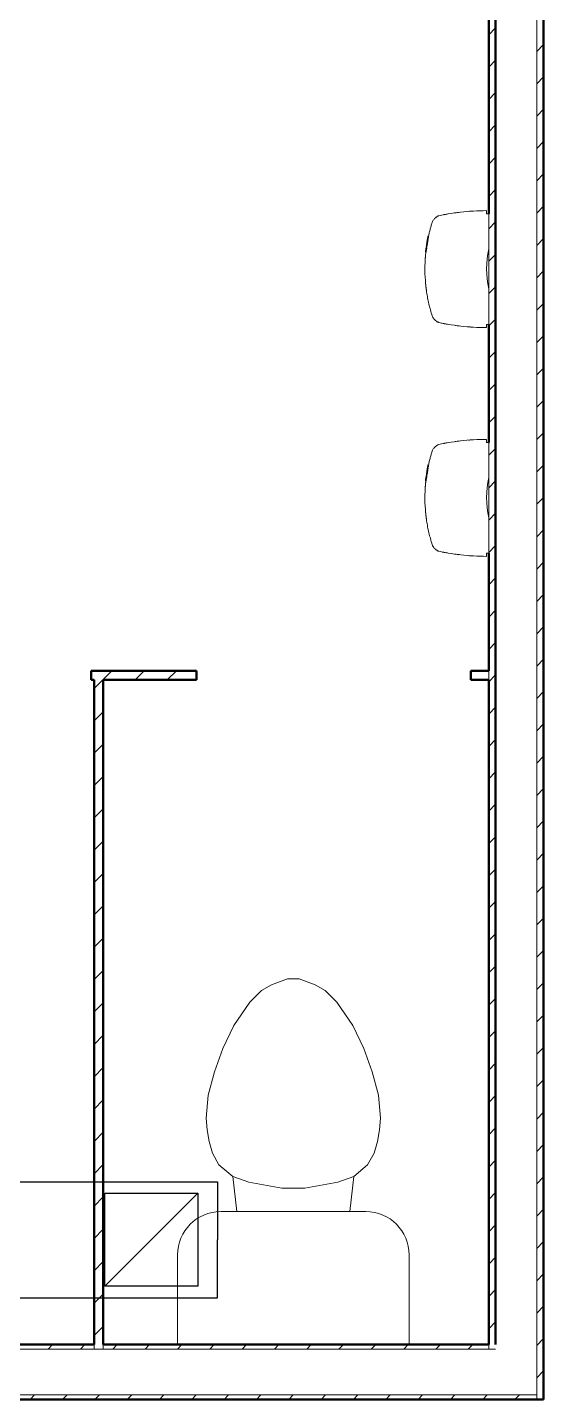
# Model space of a CAD drawing. Header units: inches. Extents: x -3 to 209, y -384 to 20.
# Drawn here: x 154.122 to 155.251, y -92.677 to -89.678 of the extents above; entities that cross this region are included whole.
import ezdxf

# ---------------------------------------------------------------- set-up
doc = ezdxf.new("R2010")
doc.units = ezdxf.units.IN
doc.header["$MEASUREMENT"] = 0
doc.linetypes.add('HIDDEN2', pattern=[0.1875, 0.125, -0.0625])
for name, color, linetype in [('A-WALL', 253, 'Continuous'), ('HVAC-Extraccion', 114, 'Continuous'), ('HVAC-Rejillas', 2, 'HIDDEN2')]:
    doc.layers.add(name, color=color, linetype=linetype)
for name, color, linetype, lineweight in [('A-WALL-PATT', 253, 'Continuous', 50), ('P-SANR-FIXT', 253, 'Continuous', 9), ('Q-SPCQ', 253, 'Continuous', 9)]:
    doc.layers.add(name, color=color, linetype=linetype, lineweight=lineweight)

# ---------------------------------------------------------------- blocks, each defined once
blk = doc.blocks.new('rr')
at = {"linetype": 'ByBlock', "lineweight": -2}
for p, q in [((-0.0127, -0.0127), (0.0127, 0.0127)), ((-0.0127, -0.0127), (-0.0127, 0.0127)), ((-0.0127, 0.0127), (0.0127, 0.0127)), ((0.0127, 0.0127), (0.0127, -0.0127)), ((0.0127, -0.0127), (-0.0127, -0.0127))]:
    blk.add_line(p, q, dxfattribs=at)

msp = doc.modelspace()

# ---------------------------------------------------------------- linework, layer by layer
at = {"layer": 'A-WALL', "lineweight": 18}
for p, q in [((155.2361, -92.6666), (155.2361, -87.1659)), ((155.2361, -87.1659), (155.2361, -92.6766)), ((155.1311, -91.0836), (155.1311, -91.1036)), ((155.1311, -91.1036), (155.1311, -91.0836)), ((153.418, -92.5666), (154.268, -92.5666)), ((154.268, -92.5666), (154.268, -92.5566)), ((154.288, -92.5666), (154.268, -92.5666)), ((154.268, -92.5666), (154.288, -92.5666)), ((154.288, -92.5666), (154.288, -92.5566)), ((154.288, -92.5666), (155.1311, -92.5666)), ((155.1311, -92.5666), (155.1311, -92.5566)), ((155.1461, -92.5666), (155.1311, -92.5666)), ((155.1311, -92.5666), (155.1461, -92.5666)), ((148.2117, -92.6666), (155.1461, -92.6666)), ((155.2361, -92.6666), (155.1461, -92.6666))]:
    msp.add_line(p, q, dxfattribs=at)
at = {"layer": 'A-WALL', "lineweight": 50}
for p, q in [((155.2511, -92.6766), (155.2511, -87.1659)), ((155.1311, -89.5716), (155.1311, -90.0851)), ((155.1461, -89.6616), (155.1461, -92.5566)), ((155.1461, -92.5566), (155.1461, -89.6766)), ((155.1311, -90.3265), (155.1311, -90.5851)), ((155.1311, -90.8265), (155.1311, -91.0836)), ((154.4917, -91.0836), (154.2617, -91.0836)), ((154.2617, -91.0836), (154.2617, -91.1036)), ((154.2617, -91.1036), (154.268, -91.1036)), ((154.268, -91.1036), (154.268, -92.5566)), ((154.288, -91.1036), (154.4917, -91.1036)), ((154.288, -92.5566), (154.288, -91.1036)), ((154.4917, -91.1036), (154.4917, -91.0836)), ((155.1311, -91.0836), (155.0917, -91.0836)), ((155.0917, -91.0836), (155.0917, -91.1036)), ((155.0917, -91.1036), (155.1311, -91.1036)), ((155.1311, -91.1036), (155.1311, -92.5566)), ((154.268, -92.5566), (153.418, -92.5566)), ((155.1311, -92.5566), (154.288, -92.5566)), ((148.2017, -92.6766), (155.1461, -92.6766)), ((155.1461, -92.6766), (155.2361, -92.6766)), ((155.2361, -92.6766), (155.2511, -92.6766))]:
    msp.add_line(p, q, dxfattribs=at)
at = {"layer": 'A-WALL-PATT', "linetype": 'Continuous', "lineweight": 9}
for p, q in [((155.1311, -89.6935), (155.1461, -89.6785)), ((155.2361, -89.7299), (155.2511, -89.7149)), ((155.1311, -89.7642), (155.1461, -89.7492)), ((155.2361, -89.8006), (155.2511, -89.7856)), ((155.1311, -89.8349), (155.1461, -89.8199)), ((155.2361, -89.8714), (155.2511, -89.8564)), ((155.1311, -89.9056), (155.1461, -89.8906)), ((155.2361, -89.9421), (155.2511, -89.9271)), ((155.1311, -89.9764), (155.1461, -89.9614)), ((155.2361, -90.0128), (155.2511, -89.9978)), ((155.1311, -90.0471), (155.1461, -90.0321)), ((155.2361, -90.0835), (155.2511, -90.0685)), ((155.1311, -90.1178), (155.1461, -90.1028)), ((155.2361, -90.1542), (155.2511, -90.1392)), ((155.1311, -90.1885), (155.1461, -90.1735)), ((155.2361, -90.2249), (155.2511, -90.2099)), ((155.1311, -90.2592), (155.1461, -90.2442)), ((155.2361, -90.2956), (155.2511, -90.2806)), ((155.1311, -90.3299), (155.1461, -90.3149)), ((155.2361, -90.3663), (155.2511, -90.3513)), ((155.1311, -90.4006), (155.1461, -90.3856)), ((155.2361, -90.437), (155.2511, -90.422)), ((155.1311, -90.4713), (155.1461, -90.4563)), ((155.2361, -90.5078), (155.2511, -90.4928)), ((155.1311, -90.542), (155.1461, -90.527)), ((155.2361, -90.5785), (155.2511, -90.5635)), ((155.1311, -90.6128), (155.1461, -90.5978)), ((155.2361, -90.6492), (155.2511, -90.6342)), ((155.1311, -90.6835), (155.1461, -90.6685)), ((155.2361, -90.7199), (155.2511, -90.7049)), ((155.1311, -90.7542), (155.1461, -90.7392)), ((155.2361, -90.7906), (155.2511, -90.7756)), ((155.1311, -90.8249), (155.1461, -90.8099)), ((155.2361, -90.8613), (155.2511, -90.8463)), ((155.1311, -90.8956), (155.1461, -90.8806)), ((155.2361, -90.932), (155.2511, -90.917)), ((155.1311, -90.9663), (155.1461, -90.9513)), ((155.2361, -91.0027), (155.2511, -90.9877)), ((155.1311, -91.037), (155.1461, -91.022)), ((155.2361, -91.0734), (155.2511, -91.0584)), ((154.268, -91.1224), (154.2867, -91.1036)), ((154.2867, -91.1036), (154.3067, -91.0836)), ((154.3574, -91.1036), (154.3774, -91.0836)), ((154.4281, -91.1036), (154.4481, -91.0836)), ((155.1311, -91.1077), (155.1461, -91.0927)), ((155.2361, -91.1442), (155.2511, -91.1292)), ((155.1311, -91.1784), (155.1461, -91.1634)), ((154.268, -91.1931), (154.288, -91.1731)), ((155.2361, -91.2149), (155.2511, -91.1999)), ((154.268, -91.2638), (154.288, -91.2438)), ((155.1311, -91.2492), (155.1461, -91.2342)), ((155.2361, -91.2856), (155.2511, -91.2706)), ((154.268, -91.3345), (154.288, -91.3145)), ((155.1311, -91.3199), (155.1461, -91.3049)), ((155.2361, -91.3563), (155.2511, -91.3413)), ((155.1311, -91.3906), (155.1461, -91.3756)), ((154.268, -91.4052), (154.288, -91.3852)), ((155.2361, -91.427), (155.2511, -91.412)), ((154.268, -91.4759), (154.288, -91.4559)), ((155.1311, -91.4613), (155.1461, -91.4463)), ((155.2361, -91.4977), (155.2511, -91.4827)), ((154.268, -91.5466), (154.288, -91.5266)), ((155.1311, -91.532), (155.1461, -91.517)), ((155.2361, -91.5684), (155.2511, -91.5534)), ((155.1311, -91.6027), (155.1461, -91.5877)), ((154.268, -91.6173), (154.288, -91.5973)), ((155.2361, -91.6391), (155.2511, -91.6241)), ((154.268, -91.688), (154.288, -91.668)), ((155.1311, -91.6734), (155.1461, -91.6584)), ((155.2361, -91.7098), (155.2511, -91.6948)), ((154.268, -91.7587), (154.288, -91.7387)), ((155.1311, -91.7441), (155.1461, -91.7291)), ((155.2361, -91.7805), (155.2511, -91.7655)), ((155.1311, -91.8148), (155.1461, -91.7998)), ((154.268, -91.8295), (154.288, -91.8095)), ((155.2361, -91.8513), (155.2511, -91.8363)), ((154.268, -91.9002), (154.288, -91.8802)), ((155.1311, -91.8855), (155.1461, -91.8705)), ((155.2361, -91.922), (155.2511, -91.907)), ((155.1311, -91.9563), (155.1461, -91.9413)), ((154.268, -91.9709), (154.288, -91.9509)), ((155.2361, -91.9927), (155.2511, -91.9777)), ((154.268, -92.0416), (154.288, -92.0216)), ((155.1311, -92.027), (155.1461, -92.012)), ((155.2361, -92.0634), (155.2511, -92.0484)), ((154.268, -92.1123), (154.288, -92.0923)), ((155.1311, -92.0977), (155.1461, -92.0827)), ((155.2361, -92.1341), (155.2511, -92.1191)), ((155.1311, -92.1684), (155.1461, -92.1534)), ((154.268, -92.183), (154.288, -92.163)), ((155.2361, -92.2048), (155.2511, -92.1898)), ((154.268, -92.2537), (154.288, -92.2337)), ((155.1311, -92.2391), (155.1461, -92.2241)), ((155.2361, -92.2755), (155.2511, -92.2605)), ((154.268, -92.3244), (154.288, -92.3044)), ((155.1311, -92.3098), (155.1461, -92.2948)), ((155.2361, -92.3462), (155.2511, -92.3312)), ((155.1311, -92.3805), (155.1461, -92.3655)), ((154.268, -92.3951), (154.288, -92.3751)), ((155.2361, -92.4169), (155.2511, -92.4019)), ((154.268, -92.4659), (154.288, -92.4459)), ((155.1311, -92.4512), (155.1461, -92.4362)), ((155.2361, -92.4877), (155.2511, -92.4727)), ((154.268, -92.5366), (154.288, -92.5166)), ((155.1311, -92.5219), (155.1461, -92.5069)), ((155.2361, -92.5584), (155.2511, -92.5434)), ((154.1672, -92.5666), (154.1772, -92.5566)), ((154.2379, -92.5666), (154.2479, -92.5566)), ((154.3087, -92.5666), (154.3187, -92.5566)), ((154.3794, -92.5666), (154.3894, -92.5566)), ((154.4501, -92.5666), (154.4601, -92.5566)), ((154.5208, -92.5666), (154.5308, -92.5566)), ((154.5915, -92.5666), (154.6015, -92.5566)), ((154.6622, -92.5666), (154.6722, -92.5566)), ((154.7329, -92.5666), (154.7429, -92.5566)), ((154.8036, -92.5666), (154.8136, -92.5566)), ((154.8743, -92.5666), (154.8843, -92.5566)), ((154.9451, -92.5666), (154.9551, -92.5566)), ((155.0158, -92.5666), (155.0258, -92.5566)), ((155.0865, -92.5666), (155.0965, -92.5566)), ((155.2361, -92.6291), (155.2511, -92.6141)), ((154.1279, -92.6766), (154.1379, -92.6666)), ((154.1987, -92.6766), (154.2087, -92.6666)), ((154.2694, -92.6766), (154.2794, -92.6666)), ((154.3401, -92.6766), (154.3501, -92.6666)), ((154.4108, -92.6766), (154.4208, -92.6666)), ((154.4815, -92.6766), (154.4915, -92.6666)), ((154.5522, -92.6766), (154.5622, -92.6666)), ((154.6229, -92.6766), (154.6329, -92.6666)), ((154.6936, -92.6766), (154.7036, -92.6666)), ((154.7643, -92.6766), (154.7743, -92.6666)), ((154.8351, -92.6766), (154.8451, -92.6666)), ((154.9058, -92.6766), (154.9158, -92.6666)), ((154.9765, -92.6766), (154.9865, -92.6666)), ((155.0472, -92.6766), (155.0572, -92.6666)), ((155.1179, -92.6766), (155.1279, -92.6666)), ((155.1886, -92.6766), (155.1986, -92.6666))]:
    msp.add_line(p, q, dxfattribs=at)
at = {"layer": 'HVAC-Extraccion'}
for p, q in [((153.3457, -92.2004), (154.5382, -92.2004)), ((154.5382, -92.2004), (154.5382, -92.3274)), ((154.5382, -92.4544), (154.5382, -92.3274)), ((153.3457, -92.4544), (154.5382, -92.4544))]:
    msp.add_line(p, q, dxfattribs=at)
at = {"layer": 'P-SANR-FIXT'}
for p, q in [((154.6561, -91.7698), (154.6341, -91.7825)), ((154.691, -91.7571), (154.6561, -91.7698)), ((154.7164, -91.7571), (154.691, -91.7571)), ((154.7513, -91.7698), (154.7164, -91.7571)), ((154.7733, -91.7825), (154.7513, -91.7698)), ((154.6341, -91.7825), (154.6087, -91.8079)), ((154.7987, -91.8079), (154.7733, -91.7825)), ((154.6087, -91.8079), (154.5735, -91.8587)), ((154.8339, -91.8587), (154.7987, -91.8079)), ((154.5735, -91.8587), (154.5498, -91.9095)), ((154.8576, -91.9095), (154.8339, -91.8587)), ((154.5498, -91.9095), (154.5313, -91.9603)), ((154.8761, -91.9603), (154.8576, -91.9095)), ((154.5313, -91.9603), (154.5176, -92.0113)), ((154.8898, -92.0113), (154.8761, -91.9603)), ((154.5176, -92.0113), (154.5132, -92.0619)), ((154.8942, -92.0619), (154.8898, -92.0113)), ((154.5132, -92.0619), (154.5154, -92.0872)), ((154.892, -92.0872), (154.8942, -92.0619)), ((154.5154, -92.0872), (154.5199, -92.1127)), ((154.8875, -92.1127), (154.892, -92.0872)), ((154.5199, -92.1127), (154.5267, -92.1381)), ((154.8807, -92.1381), (154.8875, -92.1127)), ((154.5267, -92.1381), (154.5411, -92.1635)), ((154.8663, -92.1635), (154.8807, -92.1381)), ((154.5411, -92.1635), (154.5714, -92.1889)), ((154.5714, -92.1889), (154.6063, -92.2016)), ((154.5802, -92.2657), (154.5714, -92.1889)), ((154.8011, -92.2016), (154.836, -92.1889)), ((154.8272, -92.2657), (154.836, -92.1889)), ((154.836, -92.1889), (154.8663, -92.1635)), ((154.6063, -92.2016), (154.6783, -92.2143)), ((154.6783, -92.2143), (154.7291, -92.2143)), ((154.7291, -92.2143), (154.8011, -92.2016)), ((154.5449, -92.2657), (154.8624, -92.2657)), ((154.4503, -92.5566), (154.4503, -92.3604)), ((154.9571, -92.3604), (154.9571, -92.5566)), ((154.9571, -92.5566), (154.4503, -92.5566))]:
    msp.add_line(p, q, dxfattribs=at)
for centre, start, end in [((154.5449, -92.3604), 90, 180), ((154.8624, -92.3604), 0, 90)]:
    msp.add_arc(centre, 0.0946, start, end, dxfattribs=at)
at = {"layer": 'Q-SPCQ'}
for p, q in [((155.1266, -90.078), (155.1266, -90.0851)), ((155.1266, -90.0851), (155.1311, -90.0851)), ((154.9952, -90.1522), (154.9954, -90.151)), ((154.9953, -90.1513), (154.9954, -90.1508)), ((154.9969, -90.1513), (154.9953, -90.151)), ((154.9969, -90.1515), (154.9953, -90.1512)), ((154.9954, -90.151), (154.9955, -90.1501)), ((154.9954, -90.1508), (154.9969, -90.1511)), ((154.9969, -90.1512), (154.9954, -90.151)), ((154.9955, -90.1501), (154.9955, -90.1499)), ((154.9971, -90.1501), (154.9955, -90.1499)), ((154.9971, -90.1504), (154.9955, -90.1501)), ((154.997, -90.1504), (154.9955, -90.1502)), ((154.9956, -90.1491), (154.9957, -90.1489)), ((154.9972, -90.1494), (154.9956, -90.1491)), ((154.9957, -90.1486), (154.9958, -90.1479)), ((154.9957, -90.1489), (154.9957, -90.1486)), ((154.9973, -90.1488), (154.9957, -90.1486)), ((154.9957, -90.1489), (154.9957, -90.1489)), ((154.9972, -90.1492), (154.9957, -90.1489)), ((154.9972, -90.1491), (154.9957, -90.1489)), ((154.9972, -90.1491), (154.9957, -90.1489)), ((154.9958, -90.1479), (154.9961, -90.1463)), ((154.9958, -90.1479), (154.996, -90.1467)), ((154.9958, -90.1479), (154.996, -90.1471)), ((154.9974, -90.1481), (154.9958, -90.1479)), ((154.9974, -90.1482), (154.9958, -90.1479)), ((154.9958, -90.1479), (154.9974, -90.1481)), ((154.9958, -90.1481), (154.9974, -90.1483)), ((154.996, -90.1467), (154.9962, -90.1455)), ((154.996, -90.1471), (154.9961, -90.1462)), ((154.9976, -90.1469), (154.996, -90.1466)), ((154.9976, -90.147), (154.996, -90.1467)), ((154.9975, -90.1472), (154.996, -90.147)), ((154.9975, -90.1474), (154.996, -90.1471)), ((154.9961, -90.1463), (154.9964, -90.1443)), ((154.9961, -90.1462), (154.9962, -90.1455)), ((154.9977, -90.1462), (154.9961, -90.146)), ((154.9977, -90.1464), (154.9961, -90.1462)), ((154.9977, -90.1465), (154.9961, -90.1463)), ((154.9976, -90.1466), (154.9961, -90.1464)), ((154.9962, -90.1455), (154.9964, -90.1446)), ((154.9978, -90.1457), (154.9962, -90.1455)), ((154.9978, -90.1458), (154.9962, -90.1455)), ((154.9978, -90.1459), (154.9962, -90.1456)), ((154.9978, -90.1454), (154.9963, -90.1452)), ((154.9964, -90.1443), (154.9964, -90.1441)), ((154.998, -90.1443), (154.9964, -90.1441)), ((154.9964, -90.1446), (154.9964, -90.1442)), ((154.998, -90.1444), (154.9964, -90.1442)), ((154.998, -90.1445), (154.9964, -90.1443)), ((154.9979, -90.1449), (154.9964, -90.1446)), ((154.9979, -90.1448), (154.9964, -90.1446)), ((154.9965, -90.1437), (154.9968, -90.1421)), ((154.9981, -90.144), (154.9965, -90.1437)), ((154.9981, -90.1436), (154.9966, -90.1434)), ((154.9969, -90.1512), (154.9967, -90.1524)), ((154.9968, -90.1415), (154.997, -90.1407)), ((154.9968, -90.1421), (154.9968, -90.1415)), ((154.9984, -90.1418), (154.9968, -90.1415)), ((154.9984, -90.1418), (154.9968, -90.1415)), ((154.9983, -90.1424), (154.9968, -90.1421)), ((154.9971, -90.1504), (154.9969, -90.1512)), ((154.9969, -90.1511), (154.9969, -90.1515)), ((154.9985, -90.1409), (154.997, -90.1407)), ((154.9971, -90.1501), (154.9971, -90.1504)), ((154.9972, -90.1392), (154.9974, -90.1382)), ((154.9972, -90.1393), (154.9973, -90.1389)), ((154.9988, -90.1392), (154.9972, -90.139)), ((154.9972, -90.1395), (154.9972, -90.1392)), ((154.9988, -90.1394), (154.9972, -90.1392)), ((154.9988, -90.1395), (154.9972, -90.1393)), ((154.9988, -90.1395), (154.9972, -90.1393)), ((154.9987, -90.1397), (154.9972, -90.1395)), ((154.9973, -90.1488), (154.9972, -90.1491)), ((154.9972, -90.1491), (154.9972, -90.1492)), ((154.9972, -90.1492), (154.9972, -90.1494)), ((154.9973, -90.1389), (154.9974, -90.1381)), ((154.9989, -90.139), (154.9973, -90.1387)), ((154.9988, -90.1392), (154.9973, -90.1389)), ((154.9974, -90.1481), (154.9973, -90.1488)), ((154.9974, -90.1381), (154.9976, -90.1366)), ((154.9974, -90.1383), (154.9976, -90.1366)), ((154.999, -90.1381), (154.9974, -90.1379)), ((154.999, -90.1383), (154.9974, -90.1381)), ((154.9989, -90.1385), (154.9974, -90.1382)), ((154.9989, -90.1386), (154.9974, -90.1383)), ((154.9977, -90.1465), (154.9974, -90.1482)), ((154.9976, -90.147), (154.9974, -90.1481)), ((154.9975, -90.1474), (154.9974, -90.1481)), ((154.9975, -90.1375), (154.9977, -90.1364)), ((154.9991, -90.1377), (154.9975, -90.1375)), ((154.9977, -90.1464), (154.9975, -90.1474)), ((154.9976, -90.1366), (154.9981, -90.1337)), ((154.9976, -90.1366), (154.9979, -90.1347)), ((154.9992, -90.1369), (154.9976, -90.1366)), ((154.9992, -90.1369), (154.9976, -90.1366)), ((154.9992, -90.1368), (154.9976, -90.1366)), ((154.9992, -90.1369), (154.9976, -90.1366)), ((154.9978, -90.1457), (154.9976, -90.147)), ((154.9977, -90.1364), (154.9979, -90.1347)), ((154.9992, -90.1365), (154.9977, -90.1363)), ((154.9992, -90.1367), (154.9977, -90.1364)), ((154.998, -90.1445), (154.9977, -90.1465)), ((154.9978, -90.1458), (154.9977, -90.1464)), ((154.9979, -90.1449), (154.9978, -90.1457)), ((154.9979, -90.1347), (154.9995, -90.1349)), ((154.9979, -90.1347), (154.9995, -90.1349)), ((154.998, -90.1444), (154.9979, -90.1449)), ((154.998, -90.1443), (154.998, -90.1445)), ((154.9997, -90.134), (154.9981, -90.1337)), ((154.9983, -90.1424), (154.9981, -90.144)), ((154.9984, -90.1418), (154.9983, -90.1424)), ((154.9985, -90.1409), (154.9984, -90.1418)), ((154.9988, -90.1394), (154.9987, -90.1397)), ((154.999, -90.1383), (154.9988, -90.1392)), ((154.9989, -90.1385), (154.9988, -90.1394)), ((154.9988, -90.1392), (154.9988, -90.1395)), ((154.9992, -90.1369), (154.9989, -90.1386)), ((154.9992, -90.1369), (154.999, -90.1383)), ((154.9992, -90.1367), (154.9991, -90.1377)), ((154.9997, -90.134), (154.9992, -90.1369)), ((154.9995, -90.1349), (154.9992, -90.1367)), ((154.9995, -90.1349), (154.9992, -90.1369)), ((154.9919, -90.1782), (154.9935, -90.1784)), ((154.9923, -90.174), (154.9923, -90.174)), ((154.9923, -90.174), (154.9923, -90.174)), ((154.9925, -90.1688), (154.9927, -90.1678)), ((154.9941, -90.1691), (154.9925, -90.1688)), ((154.9927, -90.1678), (154.9929, -90.1667)), ((154.9942, -90.1681), (154.9927, -90.1678)), ((154.9943, -90.17), (154.9927, -90.1698)), ((154.9944, -90.1671), (154.9928, -90.1669)), ((154.9929, -90.1663), (154.993, -90.166)), ((154.9929, -90.1667), (154.9929, -90.1663)), ((154.9945, -90.1666), (154.9929, -90.1663)), ((154.9945, -90.1666), (154.9929, -90.1664)), ((154.993, -90.166), (154.9932, -90.1649)), ((154.9946, -90.166), (154.993, -90.1658)), ((154.9945, -90.1662), (154.993, -90.166)), ((154.9932, -90.1649), (154.9933, -90.1639)), ((154.9948, -90.1646), (154.9932, -90.1643)), ((154.9932, -90.1648), (154.9947, -90.165)), ((154.9947, -90.1651), (154.9932, -90.1649)), ((154.9949, -90.1641), (154.9933, -90.1639)), ((154.9934, -90.1635), (154.9935, -90.1625)), ((154.9934, -90.1635), (154.9935, -90.1628)), ((154.9949, -90.1637), (154.9934, -90.1635)), ((154.9949, -90.1637), (154.9934, -90.1635)), ((154.9935, -90.1625), (154.9941, -90.1592)), ((154.9935, -90.1628), (154.9938, -90.1609)), ((154.9951, -90.1628), (154.9935, -90.1625)), ((154.9951, -90.1628), (154.9935, -90.1626)), ((154.9951, -90.163), (154.9935, -90.1628)), ((154.9952, -90.1624), (154.9936, -90.1621)), ((154.9938, -90.1609), (154.9941, -90.1589)), ((154.9954, -90.1611), (154.9938, -90.1609)), ((154.9954, -90.1611), (154.9938, -90.1609)), ((154.9939, -90.1742), (154.9939, -90.1742)), ((154.9939, -90.1742), (154.9939, -90.1742)), ((154.9955, -90.1599), (154.994, -90.1597)), ((154.9941, -90.1589), (154.9942, -90.1582)), ((154.9957, -90.1592), (154.9941, -90.1589)), ((154.9957, -90.1592), (154.9941, -90.1589)), ((154.9941, -90.1592), (154.9956, -90.1594)), ((154.9942, -90.1681), (154.9941, -90.1691)), ((154.9958, -90.1584), (154.9942, -90.1582)), ((154.9944, -90.167), (154.9942, -90.1681)), ((154.9944, -90.1571), (154.9945, -90.1561)), ((154.9959, -90.1574), (154.9944, -90.1571)), ((154.9945, -90.1666), (154.9944, -90.167)), ((154.9961, -90.1564), (154.9945, -90.1561)), ((154.9947, -90.1651), (154.9945, -90.1662)), ((154.9945, -90.1662), (154.9945, -90.1666)), ((154.9949, -90.1641), (154.9947, -90.1651)), ((154.9948, -90.1547), (154.9949, -90.1537)), ((154.9963, -90.1549), (154.9948, -90.1547)), ((154.9949, -90.1537), (154.995, -90.1531)), ((154.9949, -90.1537), (154.995, -90.1533)), ((154.9965, -90.154), (154.9949, -90.1537)), ((154.9965, -90.154), (154.9949, -90.1537)), ((154.9965, -90.154), (154.9949, -90.1537)), ((154.9951, -90.1628), (154.9949, -90.1637)), ((154.9951, -90.163), (154.9949, -90.1637)), ((154.995, -90.1531), (154.9952, -90.1522)), ((154.995, -90.1533), (154.9951, -90.1523)), ((154.9966, -90.1533), (154.995, -90.1531)), ((154.9966, -90.1535), (154.995, -90.1533)), ((154.9966, -90.1536), (154.995, -90.1533)), ((154.9951, -90.1523), (154.9953, -90.1513)), ((154.9967, -90.1525), (154.9951, -90.1523)), ((154.9967, -90.1525), (154.9951, -90.1523)), ((154.9956, -90.1594), (154.9951, -90.1628)), ((154.9954, -90.1611), (154.9951, -90.163)), ((154.9967, -90.1524), (154.9952, -90.1522)), ((154.9967, -90.1525), (154.9952, -90.1522)), ((154.9969, -90.1515), (154.9953, -90.1513)), ((154.9957, -90.1592), (154.9954, -90.1611)), ((154.9958, -90.1584), (154.9957, -90.1592)), ((154.9961, -90.1564), (154.9959, -90.1574)), ((154.9965, -90.154), (154.9963, -90.1549)), ((154.9966, -90.1533), (154.9965, -90.154)), ((154.9966, -90.1536), (154.9965, -90.154)), ((154.9967, -90.1524), (154.9966, -90.1533)), ((154.9967, -90.1525), (154.9966, -90.1536)), ((154.9969, -90.1515), (154.9967, -90.1525)), ((155.1311, -90.1615), (155.1311, -90.2491)), ((155.1266, -90.3265), (155.1266, -90.3336)), ((155.1311, -90.3265), (155.1266, -90.3265)), ((155.1266, -90.578), (155.1266, -90.5851)), ((155.1266, -90.5851), (155.1311, -90.5851)), ((154.9935, -90.6625), (154.9941, -90.6592)), ((154.9935, -90.6628), (154.9938, -90.6609)), ((154.9938, -90.6609), (154.9941, -90.6589)), ((154.9954, -90.6611), (154.9938, -90.6609)), ((154.9954, -90.6611), (154.9938, -90.6609)), ((154.9955, -90.6599), (154.994, -90.6597)), ((154.9941, -90.6589), (154.9942, -90.6582)), ((154.9957, -90.6592), (154.9941, -90.6589)), ((154.9957, -90.6592), (154.9941, -90.6589)), ((154.9941, -90.6592), (154.9956, -90.6594)), ((154.9958, -90.6584), (154.9942, -90.6582)), ((154.9944, -90.6571), (154.9945, -90.6561)), ((154.9959, -90.6574), (154.9944, -90.6571)), ((154.9961, -90.6564), (154.9945, -90.6561)), ((154.9948, -90.6547), (154.9949, -90.6537)), ((154.9963, -90.6549), (154.9948, -90.6547)), ((154.9949, -90.6537), (154.995, -90.6531)), ((154.9949, -90.6537), (154.995, -90.6533)), ((154.9965, -90.654), (154.9949, -90.6537)), ((154.9965, -90.654), (154.9949, -90.6537)), ((154.9965, -90.654), (154.9949, -90.6537)), ((154.995, -90.6531), (154.9952, -90.6522)), ((154.995, -90.6533), (154.9951, -90.6523)), ((154.9966, -90.6533), (154.995, -90.6531)), ((154.9966, -90.6535), (154.995, -90.6533)), ((154.9966, -90.6536), (154.995, -90.6533)), ((154.9951, -90.6523), (154.9953, -90.6513)), ((154.9967, -90.6525), (154.9951, -90.6523)), ((154.9967, -90.6525), (154.9951, -90.6523)), ((154.9956, -90.6594), (154.9951, -90.6628)), ((154.9952, -90.6522), (154.9954, -90.651)), ((154.9967, -90.6524), (154.9952, -90.6522)), ((154.9967, -90.6525), (154.9952, -90.6522)), ((154.9953, -90.6513), (154.9954, -90.6508)), ((154.9969, -90.6513), (154.9953, -90.651)), ((154.9969, -90.6515), (154.9953, -90.6512)), ((154.9969, -90.6515), (154.9953, -90.6513)), ((154.9954, -90.651), (154.9955, -90.6501)), ((154.9954, -90.6508), (154.9969, -90.6511)), ((154.9969, -90.6512), (154.9954, -90.651)), ((154.9957, -90.6592), (154.9954, -90.6611)), ((154.9955, -90.6501), (154.9955, -90.6499)), ((154.9971, -90.6501), (154.9955, -90.6499)), ((154.9971, -90.6504), (154.9955, -90.6501)), ((154.997, -90.6504), (154.9955, -90.6502)), ((154.9956, -90.6491), (154.9957, -90.6489)), ((154.9972, -90.6494), (154.9956, -90.6491)), ((154.9957, -90.6486), (154.9958, -90.6479)), ((154.9957, -90.6489), (154.9957, -90.6486)), ((154.9973, -90.6488), (154.9957, -90.6486)), ((154.9957, -90.6489), (154.9957, -90.6489)), ((154.9972, -90.6492), (154.9957, -90.6489)), ((154.9972, -90.6491), (154.9957, -90.6489)), ((154.9972, -90.6491), (154.9957, -90.6489)), ((154.9958, -90.6584), (154.9957, -90.6592)), ((154.9958, -90.6479), (154.9961, -90.6463)), ((154.9958, -90.6479), (154.996, -90.6467)), ((154.9958, -90.6479), (154.996, -90.6471)), ((154.9974, -90.6481), (154.9958, -90.6479)), ((154.9974, -90.6482), (154.9958, -90.6479)), ((154.9958, -90.6479), (154.9974, -90.6481)), ((154.9958, -90.6481), (154.9974, -90.6483)), ((154.9961, -90.6564), (154.9959, -90.6574)), ((154.996, -90.6467), (154.9962, -90.6455)), ((154.996, -90.6471), (154.9961, -90.6462)), ((154.9976, -90.6469), (154.996, -90.6466)), ((154.9976, -90.647), (154.996, -90.6467)), ((154.9975, -90.6472), (154.996, -90.647)), ((154.9975, -90.6474), (154.996, -90.6471)), ((154.9961, -90.6463), (154.9964, -90.6443)), ((154.9961, -90.6462), (154.9962, -90.6455)), ((154.9977, -90.6462), (154.9961, -90.646)), ((154.9977, -90.6464), (154.9961, -90.6462)), ((154.9977, -90.6465), (154.9961, -90.6463)), ((154.9976, -90.6466), (154.9961, -90.6464)), ((154.9962, -90.6455), (154.9964, -90.6446)), ((154.9978, -90.6457), (154.9962, -90.6455)), ((154.9978, -90.6458), (154.9962, -90.6455)), ((154.9978, -90.6459), (154.9962, -90.6456)), ((154.9978, -90.6454), (154.9963, -90.6452)), ((154.9965, -90.654), (154.9963, -90.6549)), ((154.9964, -90.6443), (154.9964, -90.6441)), ((154.998, -90.6443), (154.9964, -90.6441)), ((154.9964, -90.6446), (154.9964, -90.6442)), ((154.998, -90.6444), (154.9964, -90.6442)), ((154.998, -90.6445), (154.9964, -90.6443)), ((154.9979, -90.6449), (154.9964, -90.6446)), ((154.9979, -90.6448), (154.9964, -90.6446)), ((154.9965, -90.6437), (154.9968, -90.6421)), ((154.9981, -90.644), (154.9965, -90.6437)), ((154.9966, -90.6533), (154.9965, -90.654)), ((154.9966, -90.6536), (154.9965, -90.654)), ((154.9981, -90.6436), (154.9966, -90.6434)), ((154.9967, -90.6524), (154.9966, -90.6533)), ((154.9967, -90.6525), (154.9966, -90.6536)), ((154.9969, -90.6512), (154.9967, -90.6524)), ((154.9969, -90.6515), (154.9967, -90.6525)), ((154.9968, -90.6415), (154.997, -90.6407)), ((154.9968, -90.6421), (154.9968, -90.6415)), ((154.9984, -90.6418), (154.9968, -90.6415)), ((154.9984, -90.6418), (154.9968, -90.6415)), ((154.9983, -90.6424), (154.9968, -90.6421)), ((154.9971, -90.6504), (154.9969, -90.6512)), ((154.9969, -90.6511), (154.9969, -90.6515)), ((154.9985, -90.6409), (154.997, -90.6407)), ((154.9971, -90.6501), (154.9971, -90.6504)), ((154.9972, -90.6392), (154.9974, -90.6382)), ((154.9972, -90.6393), (154.9973, -90.6389)), ((154.9988, -90.6392), (154.9972, -90.639)), ((154.9972, -90.6395), (154.9972, -90.6392)), ((154.9988, -90.6394), (154.9972, -90.6392)), ((154.9988, -90.6395), (154.9972, -90.6393)), ((154.9988, -90.6395), (154.9972, -90.6393)), ((154.9987, -90.6397), (154.9972, -90.6395)), ((154.9973, -90.6488), (154.9972, -90.6491)), ((154.9972, -90.6491), (154.9972, -90.6492)), ((154.9972, -90.6492), (154.9972, -90.6494)), ((154.9973, -90.6389), (154.9974, -90.6381)), ((154.9989, -90.639), (154.9973, -90.6387)), ((154.9988, -90.6392), (154.9973, -90.6389)), ((154.9974, -90.6481), (154.9973, -90.6488)), ((154.9974, -90.6381), (154.9976, -90.6366)), ((154.9974, -90.6383), (154.9976, -90.6366)), ((154.999, -90.6381), (154.9974, -90.6379)), ((154.999, -90.6383), (154.9974, -90.6381)), ((154.9989, -90.6385), (154.9974, -90.6382)), ((154.9989, -90.6386), (154.9974, -90.6383)), ((154.9977, -90.6465), (154.9974, -90.6482)), ((154.9976, -90.647), (154.9974, -90.6481)), ((154.9975, -90.6474), (154.9974, -90.6481)), ((154.9975, -90.6375), (154.9977, -90.6364)), ((154.9991, -90.6377), (154.9975, -90.6375)), ((154.9977, -90.6464), (154.9975, -90.6474)), ((154.9976, -90.6366), (154.9981, -90.6337)), ((154.9976, -90.6366), (154.9979, -90.6347)), ((154.9992, -90.6369), (154.9976, -90.6366)), ((154.9992, -90.6369), (154.9976, -90.6366)), ((154.9992, -90.6368), (154.9976, -90.6366)), ((154.9992, -90.6369), (154.9976, -90.6366)), ((154.9978, -90.6457), (154.9976, -90.647)), ((154.9977, -90.6364), (154.9979, -90.6347)), ((154.9992, -90.6365), (154.9977, -90.6363)), ((154.9992, -90.6367), (154.9977, -90.6364)), ((154.998, -90.6445), (154.9977, -90.6465)), ((154.9978, -90.6458), (154.9977, -90.6464)), ((154.9979, -90.6449), (154.9978, -90.6457)), ((154.9979, -90.6347), (154.9995, -90.6349)), ((154.9979, -90.6347), (154.9995, -90.6349)), ((154.998, -90.6444), (154.9979, -90.6449)), ((154.998, -90.6443), (154.998, -90.6445)), ((154.9997, -90.634), (154.9981, -90.6337)), ((154.9983, -90.6424), (154.9981, -90.644)), ((154.9984, -90.6418), (154.9983, -90.6424)), ((154.9985, -90.6409), (154.9984, -90.6418)), ((154.9988, -90.6394), (154.9987, -90.6397)), ((154.999, -90.6383), (154.9988, -90.6392)), ((154.9989, -90.6385), (154.9988, -90.6394)), ((154.9988, -90.6392), (154.9988, -90.6395)), ((154.9992, -90.6369), (154.9989, -90.6386)), ((154.9992, -90.6369), (154.999, -90.6383)), ((154.9992, -90.6367), (154.9991, -90.6377)), ((154.9997, -90.634), (154.9992, -90.6369)), ((154.9995, -90.6349), (154.9992, -90.6367)), ((154.9995, -90.6349), (154.9992, -90.6369)), ((154.9919, -90.6782), (154.9935, -90.6784)), ((154.9923, -90.674), (154.9923, -90.674)), ((154.9923, -90.674), (154.9923, -90.674)), ((154.9925, -90.6688), (154.9927, -90.6678)), ((154.9941, -90.6691), (154.9925, -90.6688)), ((154.9927, -90.6678), (154.9929, -90.6667)), ((154.9942, -90.6681), (154.9927, -90.6678)), ((154.9943, -90.67), (154.9927, -90.6698)), ((154.9944, -90.6671), (154.9928, -90.6669)), ((154.9929, -90.6663), (154.993, -90.666)), ((154.9929, -90.6667), (154.9929, -90.6663)), ((154.9945, -90.6666), (154.9929, -90.6663)), ((154.9945, -90.6666), (154.9929, -90.6664)), ((154.993, -90.666), (154.9932, -90.6649)), ((154.9946, -90.666), (154.993, -90.6658)), ((154.9945, -90.6662), (154.993, -90.666)), ((154.9932, -90.6649), (154.9933, -90.6639)), ((154.9948, -90.6646), (154.9932, -90.6643)), ((154.9932, -90.6648), (154.9947, -90.665)), ((154.9947, -90.6651), (154.9932, -90.6649)), ((154.9949, -90.6641), (154.9933, -90.6639)), ((154.9934, -90.6635), (154.9935, -90.6625)), ((154.9934, -90.6635), (154.9935, -90.6628)), ((154.9949, -90.6637), (154.9934, -90.6635)), ((154.9949, -90.6637), (154.9934, -90.6635)), ((154.9951, -90.6628), (154.9935, -90.6625)), ((154.9951, -90.6628), (154.9935, -90.6626)), ((154.9951, -90.663), (154.9935, -90.6628)), ((154.9952, -90.6624), (154.9936, -90.6621)), ((154.9939, -90.6742), (154.9939, -90.6742)), ((154.9939, -90.6742), (154.9939, -90.6742)), ((154.9942, -90.6681), (154.9941, -90.6691)), ((154.9944, -90.667), (154.9942, -90.6681)), ((154.9945, -90.6666), (154.9944, -90.667)), ((154.9947, -90.6651), (154.9945, -90.6662)), ((154.9945, -90.6662), (154.9945, -90.6666)), ((154.9949, -90.6641), (154.9947, -90.6651)), ((154.9951, -90.6628), (154.9949, -90.6637)), ((154.9951, -90.663), (154.9949, -90.6637)), ((154.9954, -90.6611), (154.9951, -90.663)), ((155.1311, -90.6615), (155.1311, -90.7491)), ((155.1266, -90.8265), (155.1266, -90.8336)), ((155.1311, -90.8265), (155.1266, -90.8265))]:
    msp.add_line(p, q, dxfattribs=at)
at = {"layer": 'Q-SPCQ', "flags": 128}
for points in [[(154.992, -90.1884), (154.9916, -90.2024), (154.9917, -90.2164), (154.9925, -90.2304), (154.9926, -90.2325)], [(154.992, -90.6884), (154.9916, -90.7024), (154.9917, -90.7164), (154.9925, -90.7304), (154.9926, -90.7325)]]:
    msp.add_lwpolyline(points, dxfattribs=at)
at = {"layer": 'Q-SPCQ'}
for centre in [(155.3413, -90.2053), (155.3413, -90.7053)]:
    msp.add_arc(centre, 0.2147, 168.2298, 191.7702, dxfattribs=at)
for points, knots in [([(155.0127, -90.0955), (155.0129, -90.0953), (155.0133, -90.0949), (155.0139, -90.0943), (155.0145, -90.0937), (155.0152, -90.0932), (155.016, -90.0925), (155.0168, -90.0919), (155.0178, -90.0913), (155.0187, -90.0906), (155.0201, -90.0899), (155.0213, -90.0893), (155.0221, -90.089)], [0, 0, 0, 0, 0.166667, 0.25, 0.333333, 0.416667, 0.5, 0.583333, 0.666667, 0.75, 0.833333, 1, 1, 1, 1]), ([(155.0665, -90.0816), (155.0657, -90.0817), (155.0621, -90.0821), (155.0585, -90.0826), (155.0558, -90.0831)], [0.6394155, 0.6394155, 0.6394155, 0.6394155, 0.6666667, 0.7551501, 0.7551501, 0.7551501, 0.7551501]), ([(155.0964, -90.0789), (155.096, -90.0789), (155.0929, -90.0791), (155.0897, -90.0793), (155.087, -90.0795)], [0.3203892, 0.3203892, 0.3203892, 0.3203892, 0.3333333, 0.4204245, 0.4204245, 0.4204245, 0.4204245]), ([(154.9948, -90.1593), (154.9952, -90.1569), (154.9959, -90.1519), (154.9973, -90.1442), (154.9989, -90.1361), (155.0007, -90.128), (155.0027, -90.1199), (155.0049, -90.1118), (155.0065, -90.1064), (155.0073, -90.1037)], [0.7006906, 0.7006906, 0.7006906, 0.7006906, 0.7391304, 0.7826087, 0.826087, 0.8695652, 0.9130435, 0.9565217, 1, 1, 1, 1]), ([(154.992, -90.1878), (154.992, -90.1877), (154.992, -90.1876), (154.992, -90.1873), (154.9921, -90.1867), (154.9921, -90.1856), (154.9922, -90.1844), (154.9923, -90.1834), (154.9923, -90.1829), (154.9924, -90.1825), (154.9924, -90.1822), (154.9924, -90.1816), (154.9925, -90.1807), (154.9926, -90.1792), (154.9928, -90.1774), (154.9929, -90.1759), (154.993, -90.1747), (154.9931, -90.1734), (154.9933, -90.1719), (154.9935, -90.17), (154.9937, -90.168), (154.9939, -90.1661), (154.9942, -90.1643), (154.9943, -90.1632), (154.9944, -90.1627)], [0.5217391, 0.5217391, 0.5217391, 0.5217391, 0.5244565, 0.5271739, 0.5326087, 0.5434783, 0.5543478, 0.5597826, 0.5625, 0.5652174, 0.5679348, 0.5706522, 0.576087, 0.5869565, 0.5978261, 0.6086957, 0.6141304, 0.6195652, 0.6304348, 0.6413043, 0.6521739, 0.6630435, 0.673913, 0.6819552, 0.6819552, 0.6819552, 0.6819552]), ([(155.0073, -90.3079), (155.006, -90.3036), (155.0035, -90.2949), (155.0002, -90.2819), (154.9975, -90.2689), (154.9958, -90.2592), (154.995, -90.2533), (154.9947, -90.2512), (154.9945, -90.2496), (154.9943, -90.2481), (154.9941, -90.2465), (154.9939, -90.2452), (154.9938, -90.2442), (154.9937, -90.2435), (154.9936, -90.2427), (154.9935, -90.2417), (154.9934, -90.2405), (154.9933, -90.2393), (154.9932, -90.2385), (154.9931, -90.238), (154.9931, -90.2377), (154.9931, -90.2374), (154.993, -90.2369), (154.9929, -90.2361), (154.9928, -90.235), (154.9927, -90.2338), (154.9927, -90.2333), (154.9927, -90.2331)], [0, 0, 0, 0, 0.08, 0.16, 0.24, 0.32, 0.34, 0.35, 0.36, 0.37, 0.38, 0.39, 0.395, 0.4, 0.405, 0.41, 0.42, 0.43, 0.435, 0.4375, 0.44, 0.4425, 0.445, 0.45, 0.46, 0.47, 0.48, 0.48, 0.48, 0.48]), ([(155.0221, -90.3226), (155.0213, -90.3223), (155.0202, -90.3217), (155.0189, -90.321), (155.018, -90.3205), (155.0171, -90.3199), (155.0163, -90.3193), (155.0155, -90.3187), (155.0149, -90.3182), (155.0143, -90.3177), (155.0137, -90.3171), (155.0134, -90.3167), (155.0132, -90.3165)], [0, 0, 0, 0, 0.166667, 0.25, 0.333333, 0.416667, 0.5, 0.583333, 0.666667, 0.75, 0.833333, 1, 1, 1, 1]), ([(155.0561, -90.3286), (155.0588, -90.329), (155.0624, -90.3295), (155.066, -90.3299), (155.0668, -90.33)], [0.2450379, 0.2450379, 0.2450379, 0.2450379, 0.3333333, 0.3607485, 0.3607485, 0.3607485, 0.3607485]), ([(155.0872, -90.332), (155.0899, -90.3323), (155.093, -90.3325), (155.0961, -90.3327), (155.0965, -90.3327)], [0.5796798, 0.5796798, 0.5796798, 0.5796798, 0.6666667, 0.6796955, 0.6796955, 0.6796955, 0.6796955]), ([(155.0127, -90.5955), (155.0129, -90.5953), (155.0133, -90.5949), (155.0139, -90.5943), (155.0145, -90.5937), (155.0152, -90.5932), (155.016, -90.5925), (155.0168, -90.5919), (155.0178, -90.5913), (155.0187, -90.5906), (155.0201, -90.5899), (155.0213, -90.5893), (155.0221, -90.589)], [0, 0, 0, 0, 0.166667, 0.25, 0.333333, 0.416667, 0.5, 0.583333, 0.666667, 0.75, 0.833333, 1, 1, 1, 1]), ([(155.0665, -90.5816), (155.0657, -90.5817), (155.0621, -90.5821), (155.0585, -90.5826), (155.0558, -90.5831)], [0.6394155, 0.6394155, 0.6394155, 0.6394155, 0.6666667, 0.7551501, 0.7551501, 0.7551501, 0.7551501]), ([(155.0964, -90.5789), (155.096, -90.5789), (155.0929, -90.5791), (155.0897, -90.5793), (155.087, -90.5795)], [0.3203892, 0.3203892, 0.3203892, 0.3203892, 0.3333333, 0.4204245, 0.4204245, 0.4204245, 0.4204245]), ([(154.9948, -90.6593), (154.9952, -90.6569), (154.9959, -90.6519), (154.9973, -90.6442), (154.9989, -90.6361), (155.0007, -90.628), (155.0027, -90.6199), (155.0049, -90.6118), (155.0065, -90.6064), (155.0073, -90.6037)], [0.7006906, 0.7006906, 0.7006906, 0.7006906, 0.7391304, 0.7826087, 0.826087, 0.8695652, 0.9130435, 0.9565217, 1, 1, 1, 1]), ([(154.992, -90.6878), (154.992, -90.6877), (154.992, -90.6876), (154.992, -90.6873), (154.9921, -90.6867), (154.9921, -90.6856), (154.9922, -90.6844), (154.9923, -90.6834), (154.9923, -90.6829), (154.9924, -90.6825), (154.9924, -90.6822), (154.9924, -90.6816), (154.9925, -90.6807), (154.9926, -90.6792), (154.9928, -90.6774), (154.9929, -90.6759), (154.993, -90.6747), (154.9931, -90.6734), (154.9933, -90.6719), (154.9935, -90.67), (154.9937, -90.668), (154.9939, -90.6661), (154.9942, -90.6643), (154.9943, -90.6632), (154.9944, -90.6627)], [0.5217391, 0.5217391, 0.5217391, 0.5217391, 0.5244565, 0.5271739, 0.5326087, 0.5434783, 0.5543478, 0.5597826, 0.5625, 0.5652174, 0.5679348, 0.5706522, 0.576087, 0.5869565, 0.5978261, 0.6086957, 0.6141304, 0.6195652, 0.6304348, 0.6413043, 0.6521739, 0.6630435, 0.673913, 0.6819552, 0.6819552, 0.6819552, 0.6819552]), ([(155.0073, -90.8079), (155.006, -90.8036), (155.0035, -90.7949), (155.0002, -90.7819), (154.9975, -90.7689), (154.9958, -90.7592), (154.995, -90.7533), (154.9947, -90.7512), (154.9945, -90.7496), (154.9943, -90.7481), (154.9941, -90.7465), (154.9939, -90.7452), (154.9938, -90.7442), (154.9937, -90.7435), (154.9936, -90.7427), (154.9935, -90.7417), (154.9934, -90.7405), (154.9933, -90.7393), (154.9932, -90.7385), (154.9931, -90.738), (154.9931, -90.7377), (154.9931, -90.7374), (154.993, -90.7369), (154.9929, -90.7361), (154.9928, -90.735), (154.9927, -90.7338), (154.9927, -90.7333), (154.9927, -90.7331)], [0, 0, 0, 0, 0.08, 0.16, 0.24, 0.32, 0.34, 0.35, 0.36, 0.37, 0.38, 0.39, 0.395, 0.4, 0.405, 0.41, 0.42, 0.43, 0.435, 0.4375, 0.44, 0.4425, 0.445, 0.45, 0.46, 0.47, 0.48, 0.48, 0.48, 0.48]), ([(155.0221, -90.8226), (155.0213, -90.8223), (155.0202, -90.8217), (155.0189, -90.821), (155.018, -90.8205), (155.0171, -90.8199), (155.0163, -90.8193), (155.0155, -90.8187), (155.0149, -90.8182), (155.0143, -90.8177), (155.0137, -90.8171), (155.0134, -90.8167), (155.0132, -90.8165)], [0, 0, 0, 0, 0.166667, 0.25, 0.333333, 0.416667, 0.5, 0.583333, 0.666667, 0.75, 0.833333, 1, 1, 1, 1]), ([(155.0561, -90.8286), (155.0588, -90.829), (155.0624, -90.8295), (155.066, -90.8299), (155.0668, -90.83)], [0.2450379, 0.2450379, 0.2450379, 0.2450379, 0.3333333, 0.3607485, 0.3607485, 0.3607485, 0.3607485]), ([(155.0872, -90.832), (155.0899, -90.8323), (155.093, -90.8325), (155.0961, -90.8327), (155.0965, -90.8327)], [0.5796798, 0.5796798, 0.5796798, 0.5796798, 0.6666667, 0.6796955, 0.6796955, 0.6796955, 0.6796955])]:
    msp.add_open_spline(points, degree=3, knots=knots, dxfattribs=at)
for points in [[(155.0188, -90.0906), (155.0183, -90.0909), (155.0175, -90.0914), (155.0165, -90.0921)], [(155.0221, -90.089), (155.0209, -90.0895), (155.02, -90.0899), (155.0193, -90.0904)], [(155.0221, -90.089), (155.0238, -90.0886), (155.0277, -90.0878), (155.0345, -90.0865), (155.0395, -90.0856), (155.0422, -90.0851)], [(155.0346, -90.0865), (155.0341, -90.0866), (155.0336, -90.0867), (155.0331, -90.0868)], [(155.0422, -90.0851), (155.0511, -90.0836), (155.0693, -90.081), (155.0977, -90.0785), (155.1169, -90.078), (155.1266, -90.078)], [(155.1311, -90.0851), (155.1311, -90.0979), (155.1311, -90.1235), (155.1311, -90.1489), (155.1311, -90.1615)], [(155.0073, -90.1037), (155.0079, -90.1024), (155.0091, -90.1001), (155.0108, -90.0977), (155.012, -90.0962), (155.0127, -90.0955)], [(155.1311, -90.2491), (155.1311, -90.2619), (155.1311, -90.2876), (155.1311, -90.3135), (155.1311, -90.3265)], [(155.0054, -90.3014), (155.006, -90.3036), (155.0067, -90.3057), (155.0073, -90.3079)], [(155.0073, -90.3079), (155.0077, -90.3087), (155.0085, -90.3104), (155.0097, -90.3123), (155.0106, -90.3135), (155.011, -90.3141)], [(155.0132, -90.3165), (155.0124, -90.3158), (155.011, -90.3141), (155.0091, -90.3115), (155.0079, -90.3091), (155.0073, -90.3079)], [(155.017, -90.3198), (155.018, -90.3205), (155.0187, -90.3209), (155.0192, -90.3212)], [(155.0197, -90.3215), (155.0203, -90.3218), (155.0211, -90.3222), (155.0221, -90.3226)], [(155.0426, -90.3265), (155.0399, -90.3261), (155.0348, -90.3251), (155.0277, -90.3238), (155.0238, -90.323), (155.0221, -90.3226)], [(155.0335, -90.3249), (155.034, -90.325), (155.0344, -90.3251), (155.0349, -90.3251)], [(155.1266, -90.3336), (155.1169, -90.3336), (155.0978, -90.333), (155.0696, -90.3306), (155.0515, -90.328), (155.0426, -90.3265)], [(155.0073, -90.6037), (155.0079, -90.6024), (155.0091, -90.6001), (155.0108, -90.5977), (155.012, -90.5962), (155.0127, -90.5955)], [(155.0188, -90.5906), (155.0183, -90.5909), (155.0175, -90.5914), (155.0165, -90.5921)], [(155.0221, -90.589), (155.0209, -90.5895), (155.02, -90.5899), (155.0193, -90.5904)], [(155.0221, -90.589), (155.0238, -90.5886), (155.0277, -90.5878), (155.0345, -90.5865), (155.0395, -90.5856), (155.0422, -90.5851)], [(155.0346, -90.5865), (155.0341, -90.5866), (155.0336, -90.5867), (155.0331, -90.5868)], [(155.0422, -90.5851), (155.0511, -90.5836), (155.0693, -90.581), (155.0977, -90.5785), (155.1169, -90.578), (155.1266, -90.578)], [(155.1311, -90.5851), (155.1311, -90.5979), (155.1311, -90.6235), (155.1311, -90.6489), (155.1311, -90.6615)], [(155.1311, -90.7491), (155.1311, -90.7619), (155.1311, -90.7876), (155.1311, -90.8135), (155.1311, -90.8265)], [(155.0054, -90.8014), (155.006, -90.8036), (155.0067, -90.8057), (155.0073, -90.8079)], [(155.0073, -90.8079), (155.0077, -90.8087), (155.0085, -90.8104), (155.0097, -90.8123), (155.0106, -90.8135), (155.011, -90.8141)], [(155.0132, -90.8165), (155.0124, -90.8158), (155.011, -90.8141), (155.0091, -90.8115), (155.0079, -90.8091), (155.0073, -90.8079)], [(155.017, -90.8198), (155.018, -90.8205), (155.0187, -90.8209), (155.0192, -90.8212)], [(155.0197, -90.8215), (155.0203, -90.8218), (155.0211, -90.8222), (155.0221, -90.8226)], [(155.0426, -90.8265), (155.0399, -90.8261), (155.0348, -90.8251), (155.0277, -90.8238), (155.0238, -90.823), (155.0221, -90.8226)], [(155.0335, -90.8249), (155.034, -90.825), (155.0344, -90.8251), (155.0349, -90.8251)], [(155.1266, -90.8336), (155.1169, -90.8336), (155.0978, -90.833), (155.0696, -90.8306), (155.0515, -90.828), (155.0426, -90.8265)]]:
    msp.add_open_spline(points, degree=3, dxfattribs=at)

# ---------------------------------------------------------------- block references
at = {"layer": 'HVAC-Rejillas', "xscale": 8, "yscale": 8, "zscale": 12}
msp.add_blockref('rr', (154.3933, -92.3274), dxfattribs=at)

doc.saveas('drawing.dxf')
